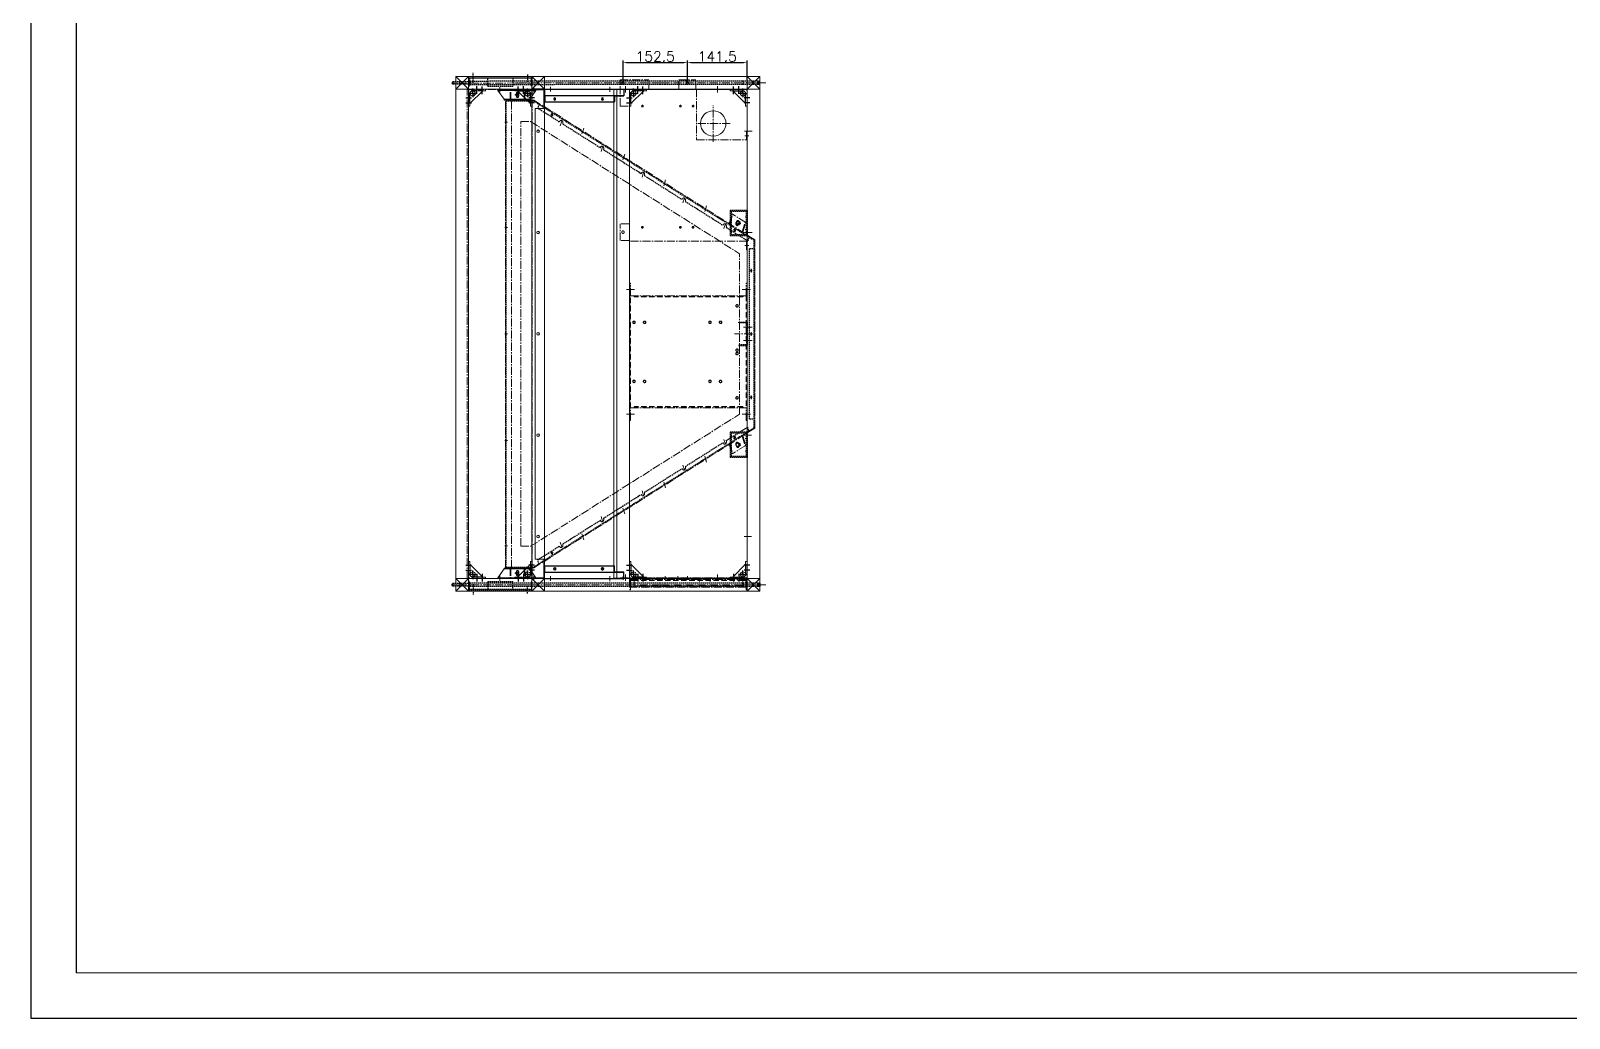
# Model space of a CAD drawing. Header units: millimetres. Extents: x -30327 to 34858, y 4015 to 75103.
# Drawn here: x -11425 to -7780, y 45675 to 48014 of the extents above; entities that cross this region are included whole.
import ezdxf

# ---------------------------------------------------------------- set-up
doc = ezdxf.new("R2010")
doc.units = ezdxf.units.MM
for name, pattern in [('ACAD_ISO02W100', [15, 12, -3]), ('CENTER2', [28.575, 19.05, -3.175, 3.175, -3.175]), ('HIDDEN2', [4.7625, 3.175, -1.5875])]:
    doc.linetypes.add(name, pattern=pattern)
for name, color, linetype, lineweight in [('A-TITLEBLOCK', 7, 'Continuous', 18), ('cen', 1, 'CENTER2', 9), ('dim', 2, 'Continuous', 9)]:
    doc.layers.add(name, color=color, linetype=linetype, lineweight=lineweight)
for name, color, linetype in [('green', 3, 'ACAD_ISO02W100'), ('hidden', 3, 'HIDDEN2'), ('magenta', 6, 'Continuous'), ('print', 30, 'Continuous'), ('red', 1, 'CENTER2'), ('yellow', 2, 'Continuous')]:
    doc.layers.add(name, color=color, linetype=linetype)
doc.styles.add('GB', font='GBENOR.SHX', dxfattribs={"bigfont": 'gbcbig.shx'})
doc.styles.get("Standard").update_dxf_attribs({"font": 'txt', "bigfont": 'gbcbig.shx'})
doc.dimstyles.new('1-4$0', dxfattribs={"dimscale": 4, "dimtxt": 6, "dimasz": 2.5, "dimexe": 1.25, "dimexo": 0.625, "dimtad": 1, "dimdsep": 46, "dimtxsty": 'Standard', "dimcen": 2.5, "dimadec": 0, "dimazin": 0, "dimtfac": 1, "dimtmove": 0, "dimatfit": 3, "dimfxl": 0, "dimarcsym": 0})

# ---------------------------------------------------------------- blocks, each defined once
blk = doc.blocks.new('DT-A2-TITLE')
for p, q in [((0, 420), (0, 0)), ((10, 410), (10, 10))]:
    blk.add_line(p, q)
at = {"layer": 'A-TITLEBLOCK', "color": 7}
for p, q in [((10, 10), (584, 10)), ((0, 0), (594, 0))]:
    blk.add_line(p, q, dxfattribs=at)
at = {"style": 'GB'}
for tag, p, height in [('#设计', (451.96, 38.52), 3.5), ('#品名', (523.32, 37.95), 3.5), ('#审核', (451.99, 28.1), 3.5), ('#图号', (526.67, 27.2), 3.5), ('#数量', (520.33, 14.51), 3.5), ('#版本', (552.92, 14.47), 3.5), ('#材料说明', (442.15, 13.59), 3)]:
    blk.add_attdef(tag, p, '', height=height, dxfattribs=at)
blk = doc.blocks.new('DDD')
for p, q in [((4725.7, 13519.5), (4695.2, 13550)), ((4725.7, 13519.5), (4695.2, 13550)), ((4720.7, 13553.5), (4715, 13547.7)), ((4720.7, 13553.5), (4715, 13547.7)), ((4729.2, 13545), (4723.5, 13539.2)), ((4729.2, 13545), (4723.5, 13539.2))]:
    blk.add_line(p, q)
blk.add_lwpolyline([(4688.7, 13553.5), (4724.2, 13553.5, -0.414214), (4729.2, 13548.5), (4729.2, 13513)], format="xyb")
blk.add_lwpolyline([(4688.7, 13553.5), (4724.2, 13553.5, -0.414214), (4729.2, 13548.5), (4729.2, 13513)], format="xyb")
for points in [[(4688.7, 13553.5), (4688.7, 13550)], [(4688.7, 13553.5), (4688.7, 13550)], [(4688.7, 13550), (4695.2, 13550)], [(4688.7, 13550), (4695.2, 13550)], [(4725.7, 13519.5), (4725.7, 13513)], [(4725.7, 13519.5), (4725.7, 13513)], [(4725.7, 13513), (4729.2, 13513)], [(4725.7, 13513), (4729.2, 13513)]]:
    blk.add_lwpolyline(points)
blk.add_circle((4719.2, 13543.5), 1.75)
blk.add_circle((4719.2, 13543.5), 1.75)
blk.add_arc((4719.2, 13543.5), 6, 135, 315)
blk.add_arc((4719.2, 13543.5), 6, 135, 315)
at = {"layer": 'green'}
for p, q in [((4695.2, 13550), (4721.7, 13550)), ((4695.2, 13550), (4721.7, 13550)), ((4721.7, 13550), (4725.7, 13546)), ((4721.7, 13550), (4725.7, 13546)), ((4725.7, 13519.5), (4725.7, 13546)), ((4725.7, 13519.5), (4725.7, 13546))]:
    blk.add_line(p, q, dxfattribs=at)
at = {"layer": 'red'}
for p, q in [((4697.2, 13542), (4697.2, 13560.2)), ((4697.2, 13542), (4697.2, 13560.2)), ((4709.2, 13542.3), (4709.2, 13560.5)), ((4709.2, 13542.3), (4709.2, 13560.5)), ((4719.2, 13543.5), (4710.8, 13543.5)), ((4719.2, 13543.5), (4710.8, 13543.5)), ((4719.2, 13543.5), (4719.2, 13555.1)), ((4719.2, 13543.5), (4719.2, 13555.1)), ((4719.2, 13543.5), (4719.2, 13534.6)), ((4719.2, 13543.5), (4727.7, 13543.5)), ((4719.2, 13543.5), (4719.2, 13534.6)), ((4719.2, 13543.5), (4727.7, 13543.5)), ((4735.9, 13533.5), (4722.4, 13533.5)), ((4735.9, 13533.5), (4722.4, 13533.5)), ((4735.9, 13521.5), (4722.4, 13521.5)), ((4735.9, 13521.5), (4722.4, 13521.5))]:
    blk.add_line(p, q, dxfattribs=at)
blk = doc.blocks.new('htrsdgstergs')
for p, q in [((3647, 65525.5), (3775, 65525.5)), ((3647, 65523.5), (3647, 65525.5)), ((3647, 65523.5), (3775, 65523.5)), ((3668, 65502.5), (3647, 65523.5)), ((3754, 65502.5), (3775, 65523.5)), ((3775, 65525.5), (3775, 65523.5)), ((3754, 65502.5), (3668, 65502.5)), ((3668, 65502.5), (3668, 65500.5)), ((3754, 65500.5), (3668, 65500.5)), ((3672, 65502.5), (3672, 65500.5)), ((3750, 65502.5), (3750, 65500.5)), ((3754, 65502.5), (3754, 65500.5))]:
    blk.add_line(p, q)
blk.add_circle((3711, 65513), 4)
at = {"layer": 'cen'}
for p, q in [((3654, 65519.2), (3654, 65531.1)), ((3768, 65519.2), (3768, 65531.1)), ((3704.6, 65513), (3717.2, 65513)), ((3711, 65507.1), (3711, 65519))]:
    blk.add_line(p, q, dxfattribs=at)
blk = doc.blocks.new('HERGRTSGSR')
for p, q in [((4666.9, 64815.6, -3.5), (4606.9, 64815.6, -3.5)), ((4606.9, 64815.6, -3.5), (4606.9, 64775.6, -3.5)), ((4666.9, 64813.1, -3.5), (4606.9, 64813.1, -3.5)), ((4609.4, 64813.1, -3.5), (4609.4, 64775.6, -3.5)), ((4664.4, 64813.1, -3.5), (4664.4, 64775.6, -3.5)), ((4666.9, 64815.6, -3.5), (4666.9, 64775.6, -3.5)), ((4666.9, 64775.6, -3.5), (4606.9, 64775.6, -3.5)), ((4664.4, 64777.4, -3.5), (4609.4, 64777.4, -3.5))]:
    blk.add_line(p, q)
at = {"extrusion": (0, -0.707107, 0.707107)}
for p, q in [((4632.9, 64796.2), (4632.9, 64792.6, -3.5)), ((4640.9, 64796.2), (4640.9, 64792.6, -3.5))]:
    blk.add_line(p, q, dxfattribs=at)
for centre, start, end in [((4636.9, 45817.8, -45817.8), 0, 180), ((4636.9, 45812.8, -45817.8), 180, 0)]:
    blk.add_arc(centre, 4, start, end, dxfattribs=at)
at = {"extrusion": (-5.26104e-14, 0.707107, 0.707107)}
blk.add_arc((-4636.9, -45819, 45814), 4, 180, 360, dxfattribs=at)
at = {"layer": 'cen'}
for p, q in [((4621.9, 64817.1, -3.5), (4621.9, 64810.7, -3.5)), ((4651.9, 64817.1, -3.5), (4651.9, 64810.7, -3.5))]:
    blk.add_line(p, q, dxfattribs=at)
blk = doc.blocks.new('HEGHER')
for p, q in [((-26.3, 44092.1), (-1.3, 44092.1)), ((-26.3, 44089.6), (-1.3, 44089.6)), ((-16.3, 44071.1), (-11.3, 44071.1)), ((-16.3, 44063.1), (-11.3, 44063.1)), ((-1.3, 44092.1), (-1.3, 44042.1)), ((-1.3, 44092.1), (-1.3, 44042.1)), ((-26.3, 44044.6), (-1.3, 44044.6)), ((-26.3, 44042.1), (-1.3, 44042.1))]:
    blk.add_line(p, q)
for centre, start, end in [((-16.3, 44067.1), 90, 270), ((-11.3, 44067.1), 270, 90)]:
    blk.add_arc(centre, 4, start, end)
blk = doc.blocks.new('GSEFREGFSEA')
for p, q in [((-1587.4, 54556.5), (-1256.4, 55296.8)), ((-1256.4, 55296.8), (-810.5, 55296.8)), ((-831.4, 55296.8), (-1235.4, 55296.8)), ((-479.4, 54556.5), (-810.5, 55296.8)), ((-1536.4, 54545.6), (-1223.3, 55245.8)), ((-1223.3, 55245.8), (-843.5, 55245.8)), ((-530.4, 54545.6), (-843.5, 55245.8)), ((-781.7, 55232.5), (-792.7, 55227.6)), ((-508, 54620.3), (-518.9, 54615.4)), ((-1587.4, 54461.9), (-1587.4, 54556.5)), ((-479.4, 54461.9), (-479.4, 54556.5)), ((-1612.4, 54526.9), (-1612.4, 54476.9)), ((-1587.4, 54526.9), (-1612.4, 54526.9)), ((-1587.4, 54524.4), (-1612.4, 54524.4)), ((-1587.4, 54461.9), (-1587.4, 54518.4)), ((-1536.4, 54512.9), (-1536.4, 54545.6)), ((-530.4, 54512.9), (-530.4, 54545.6)), ((-479.4, 54526.9), (-454.4, 54526.9)), ((-479.4, 54524.4), (-454.4, 54524.4)), ((-454.4, 54526.9), (-454.4, 54476.9)), ((-1597.4, 54505.9), (-1602.4, 54505.9)), ((-1597.4, 54497.9), (-1602.4, 54497.9)), ((-1587.4, 54461.9), (-1587.4, 54481.9)), ((-1587.4, 54481.9), (-479.4, 54481.9)), ((-1536.4, 54512.9), (-530.4, 54512.9)), ((-469.4, 54505.9), (-464.4, 54505.9)), ((-469.4, 54497.9), (-464.4, 54497.9)), ((-1587.4, 54479.4), (-1612.4, 54479.4)), ((-1587.4, 54476.9), (-1612.4, 54476.9)), ((-1587.4, 54461.9), (-479.4, 54461.9)), ((-479.4, 54479.4), (-454.4, 54479.4)), ((-479.4, 54476.9), (-454.4, 54476.9))]:
    blk.add_line(p, q)
for centre, radius, start, end in [((-1288.6, 55195.7), 6, 63.9304, 247.8803), ((-778.2, 55195.7), 6, 292.1197, 116.0696), ((-1349.7, 55058.7), 6, 65.9054, 246.0633), ((-717.2, 55058.7), 6, 293.9367, 114.0946), ((-1410.9, 54921.8), 6, 65.9054, 246.0633), ((-655.9, 54921.8), 6, 293.9367, 114.0946), ((-1472.2, 54784.8), 6, 65.9054, 246.0633), ((-594.7, 54784.8), 6, 293.9367, 114.0946), ((-1533.4, 54647.9), 6, 65.9054, 246.0633), ((-533.4, 54647.9), 6, 293.9367, 114.0946), ((-1602.4, 54501.9), 4, 90, 270), ((-1597.4, 54501.9), 4, 270, 90), ((-469.4, 54501.9), 4, 90, 270), ((-464.4, 54501.9), 4, 270, 90)]:
    blk.add_arc(centre, radius, start, end)
at = {"layer": 'cen'}
for p, q in [((-1179.5, 55284.8), (-1188.1, 55284.8)), ((-1029.5, 55284.8), (-1038.1, 55284.8)), ((-879.5, 55284.8), (-888.1, 55284.8)), ((-1282.3, 55231.2), (-1274.4, 55227.7)), ((-784.5, 55231.2), (-792.4, 55227.7)), ((-1283.2, 55193.3), (-1294.1, 55198.2)), ((-783.7, 55193.3), (-772.7, 55198.2)), ((-1323.1, 55129), (-1336.9, 55135.1)), ((-743.7, 55129), (-729.9, 55135.1)), ((-1344, 55056.2), (-1355, 55061.1)), ((-722.8, 55056.2), (-711.9, 55061.1)), ((-1384.5, 54991.9), (-1398.2, 54998)), ((-682.4, 54991.9), (-668.6, 54998)), ((-1404.9, 54919.1), (-1415.8, 54924)), ((-662, 54919.1), (-651, 54924)), ((-1445.8, 54854.8), (-1459.5, 54860.9)), ((-621.1, 54854.8), (-607.3, 54860.9)), ((-1465.7, 54782), (-1476.7, 54786.9)), ((-601.1, 54782), (-590.1, 54786.9)), ((-1507.1, 54717.7), (-1520.9, 54723.8)), ((-559.8, 54717.7), (-546, 54723.8)), ((-1526.6, 54644.9), (-1537.6, 54649.8)), ((-540.3, 54644.9), (-529.3, 54649.8)), ((-1556.1, 54619.1), (-1548.2, 54615.6)), ((-510.8, 54619.1), (-518.6, 54615.6)), ((-1535.4, 54459.3), (-1535.4, 54467.9)), ((-1285.4, 54459.3), (-1285.4, 54467.9)), ((-1033.4, 54459.3), (-1033.4, 54467.9)), ((-781.4, 54459.3), (-781.4, 54467.9)), ((-531.4, 54459.3), (-531.4, 54467.9))]:
    blk.add_line(p, q, dxfattribs=at)
at = {"layer": 'cen', "ltscale": 4}
for p, q in [((-1183.4, 55288.5), (-1183.4, 55280)), ((-1033.4, 55288.5), (-1033.4, 55280)), ((-883.4, 55288.5), (-883.4, 55280)), ((-1277.2, 55233.1), (-1280.7, 55225.2)), ((-789.6, 55233.1), (-786.1, 55225.2)), ((-1551, 54620.9), (-1554.4, 54613.1)), ((-515.9, 54620.9), (-512.4, 54613.1))]:
    blk.add_line(p, q, dxfattribs=at)
at = {"layer": 'hidden'}
for p, q in [((-1585.4, 54556.1), (-1255.1, 55294.8)), ((-1255.1, 55294.8), (-811.8, 55294.8)), ((-1235.4, 55296.8), (-1235.4, 55278.8)), ((-831.4, 55278.8), (-831.4, 55296.8)), ((-481.4, 54556.1), (-811.8, 55294.8)), ((-1286, 55201.1), (-1253.8, 55273.2)), ((-1264.7, 55278.1), (-1253.8, 55273.2)), ((-1235.4, 55278.8), (-831.4, 55278.8)), ((-802.1, 55278.1), (-813.1, 55273.2)), ((-780.8, 55201.1), (-813.1, 55273.2)), ((-1347.2, 55064.2), (-1290.9, 55190.2)), ((-719.6, 55064.2), (-775.9, 55190.2)), ((-1408.5, 54927.3), (-1352.1, 55053.2)), ((-658.4, 54927.3), (-714.7, 55053.2)), ((-1469.7, 54790.3), (-1413.4, 54916.3)), ((-597.1, 54790.3), (-653.5, 54916.3)), ((-1530.9, 54653.4), (-1474.6, 54779.4)), ((-535.9, 54653.4), (-592.2, 54779.4)), ((-1568.3, 54569.8), (-1535.8, 54642.4)), ((-498.5, 54569.8), (-531, 54642.4)), ((-1585.4, 54463.9), (-1585.4, 54556.1)), ((-1579.3, 54574.7), (-1568.3, 54569.8)), ((-487.6, 54574.7), (-498.5, 54569.8)), ((-481.4, 54463.9), (-481.4, 54556.1)), ((-1585.4, 54463.9), (-481.4, 54463.9))]:
    blk.add_line(p, q, dxfattribs=at)
at = {"layer": 'hidden', "ltscale": 4}
for p, q in [((-1537.4, 54463.9), (-1537.4, 54461.9)), ((-1536.9, 54463.9), (-1536.9, 54461.9)), ((-1533.9, 54463.9), (-1533.9, 54461.9)), ((-1533.4, 54463.9), (-1533.4, 54461.9)), ((-1287.4, 54463.9), (-1287.4, 54461.9)), ((-1286.9, 54463.9), (-1286.9, 54461.9)), ((-1283.9, 54463.9), (-1283.9, 54461.9)), ((-1283.4, 54463.9), (-1283.4, 54461.9)), ((-1035.4, 54463.9), (-1035.4, 54461.9)), ((-1034.9, 54463.9), (-1034.9, 54461.9)), ((-1031.9, 54463.9), (-1031.9, 54461.9)), ((-1031.4, 54463.9), (-1031.4, 54461.9)), ((-783.4, 54463.9), (-783.4, 54461.9)), ((-782.9, 54463.9), (-782.9, 54461.9)), ((-779.9, 54463.9), (-779.9, 54461.9)), ((-779.4, 54463.9), (-779.4, 54461.9)), ((-533.4, 54463.9), (-533.4, 54461.9)), ((-532.9, 54463.9), (-532.9, 54461.9)), ((-529.9, 54463.9), (-529.9, 54461.9)), ((-529.4, 54463.9), (-529.4, 54461.9))]:
    blk.add_line(p, q, dxfattribs=at)
for centre, radius in [((-1183.4, 55284.8), 2), ((-1183.4, 55284.8), 1.5), ((-1033.4, 55284.8), 2), ((-1033.4, 55284.8), 1.5), ((-883.4, 55284.8), 2), ((-883.4, 55284.8), 1.5), ((-1278.7, 55229.6), 2), ((-1278.7, 55229.6), 2), ((-1278.7, 55229.6), 1.5), ((-1278.7, 55229.6), 1.5), ((-788.1, 55229.6), 2), ((-788.1, 55229.6), 2), ((-788.1, 55229.6), 1.5), ((-788.1, 55229.6), 1.5), ((-1552.5, 54617.5), 2), ((-1552.5, 54617.5), 2), ((-1552.5, 54617.5), 1.5), ((-1552.5, 54617.5), 1.5), ((-514.4, 54617.5), 2), ((-514.4, 54617.5), 2), ((-514.4, 54617.5), 1.5), ((-514.4, 54617.5), 1.5)]:
    blk.add_circle(centre, radius, dxfattribs=at)
at = {"layer": 'yellow'}
blk.add_line((-769.2, 55234.9), (-772.4, 55242.2), dxfattribs=at)
at = {"xscale": -1, "rotation": 335.9053764266555}
blk.add_blockref('HEGHER', (-19298.8, 15016.6), dxfattribs=at)
at = {"rotation": 24.09462357334447}
blk.add_blockref('HEGHER', (17232, 15016.6), dxfattribs=at)
blk = doc.blocks.new('HRTHG')
for p, q in [((6432, 62235.1), (6432, 62236.1)), ((6432, 62081.1), (6432, 62235.1)), ((6433, 62235.1), (6432, 62235.1)), ((6432, 62235.1), (6432, 62233.1)), ((6433, 62235.1), (7590.5, 62235.1)), ((7590.5, 62081.1), (7590.5, 62235.1)), ((6432, 62081.1), (7590.5, 62081.1))]:
    blk.add_line(p, q)
blk = doc.blocks.new('HTRHRS')
for p, q in [((3676, 62415.6), (4001, 62415.6)), ((3676, 62413.6), (3676, 62415.6)), ((3676, 62413.6), (3706, 62413.6)), ((3706, 62137.6), (3706, 62415.6)), ((3971, 62137.6), (3971, 62415.6)), ((3971, 62413.6), (4001, 62413.6)), ((4001, 62413.6), (4001, 62415.6)), ((3676, 62139.6), (3706, 62139.6)), ((3676, 62137.6), (3676, 62139.6)), ((3676, 62137.6), (4001, 62137.6)), ((3971, 62139.6), (4001, 62139.6)), ((4001, 62137.6), (4001, 62139.6))]:
    blk.add_line(p, q)
for centre, radius in [((3768.5, 62405.6), 3), ((3768.5, 62405.6), 2.5), ((3908.5, 62405.6), 3), ((3908.5, 62405.6), 2.5), ((3768.5, 62380.6), 3), ((3768.5, 62380.6), 2.5), ((3908.5, 62380.6), 3), ((3908.5, 62380.6), 2.5), ((3768.5, 62225.6), 3), ((3768.5, 62225.6), 2.5), ((3908.5, 62225.6), 3), ((3908.5, 62225.6), 2.5), ((3768.5, 62200.6), 3), ((3768.5, 62200.6), 2.5), ((3908.5, 62200.6), 3), ((3908.5, 62200.6), 2.5), ((3729.5, 62161.6), 3), ((3729.5, 62161.6), 2.5), ((3834.5, 62161.6), 3), ((3834.5, 62161.6), 2.5), ((3842.5, 62161.6), 3), ((3842.5, 62161.6), 2.5), ((3947.5, 62161.6), 3), ((3947.5, 62161.6), 2.5)]:
    blk.add_circle(centre, radius)
at = {"layer": 'cen'}
for p, q in [((3691, 62404.2), (3691, 62425.1)), ((3986, 62404.2), (3986, 62425.1)), ((3691, 62149.1), (3691, 62128.2)), ((3986, 62149.1), (3986, 62128.2))]:
    blk.add_line(p, q, dxfattribs=at)
at = {"layer": 'hidden', "ltscale": 4}
for p, q in [((3706, 62413.6), (3971, 62413.6)), ((3708, 62405.6), (3706, 62405.6)), ((3708, 62147.6), (3708, 62405.6)), ((3969, 62147.6), (3969, 62405.6)), ((3971, 62405.6), (3969, 62405.6)), ((3708, 62147.6), (3706, 62147.6)), ((3971, 62139.6), (3706, 62139.6)), ((3971, 62147.6), (3969, 62147.6))]:
    blk.add_line(p, q, dxfattribs=at)
blk = doc.blocks.new('HTHER')
for p, q in [((4424.6, 62140.8), (4400.6, 62140.8)), ((4400.6, 62140.8), (4400.6, 62138.8)), ((4400.6, 62138.8), (4422.6, 62138.8)), ((4422.6, 62138.8), (4422.6, 62130.8)), ((4424.6, 61862.8), (4424.6, 62140.8)), ((4409.6, 61872.8), (4409.6, 62130.8)), ((4424.6, 62130.8), (4409.6, 62130.8)), ((4400.6, 61862.8), (4400.6, 61864.8)), ((4400.6, 61864.8), (4422.6, 61864.8)), ((4424.6, 61862.8), (4400.6, 61862.8)), ((4424.6, 61872.8), (4409.6, 61872.8)), ((4422.6, 61872.8), (4422.6, 61864.8))]:
    blk.add_line(p, q)
at = {"layer": 'cen'}
for p, q in [((4412.6, 62150.3), (4412.6, 62129.4)), ((4412.6, 61872.3), (4412.6, 61851.4))]:
    blk.add_line(p, q, dxfattribs=at)
at = {"layer": 'cen', "ltscale": 4}
for p, q in [((4428.4, 62130.8), (4419.8, 62130.8)), ((4428.4, 61975.8), (4419.8, 61975.8)), ((4428.4, 61950.8), (4419.8, 61950.8))]:
    blk.add_line(p, q, dxfattribs=at)
at = {"layer": 'hidden', "ltscale": 4}
blk.add_line((4422.6, 61872.8), (4422.6, 62130.8), dxfattribs=at)
blk = doc.blocks.new('HTEHGER')
for p, q in [((5021, 61960.4), (5022.5, 61960.4)), ((5021, 61681.4), (5021, 61960.4)), ((5022.5, 61982.4), (5062.5, 61982.4)), ((5022.5, 61960.4), (5022.5, 61982.4)), ((5062.5, 61960.4), (5062.5, 61982.4)), ((5062.5, 61960.4), (5341, 61960.4)), ((5341, 61982.4), (5403, 61982.4)), ((5341, 61982.4), (5341, 61960.4)), ((5403, 61982.4), (5403, 61914.4)), ((5381, 61914.4), (5381, 61842.9)), ((5381, 61914.4), (5403, 61914.4)), ((5381, 61842.9), (5403, 61842.9)), ((5403, 61842.9), (5403, 61802.9)), ((5261, 61801.4), (5261, 61681.4)), ((5381, 61801.4), (5261, 61801.4)), ((5381, 61802.9), (5403, 61802.9)), ((5381, 61802.9), (5381, 61801.4)), ((5011, 61682.9), (5001, 61682.9)), ((5021, 61682.9), (5001, 61682.9)), ((5001, 61681.4), (5001, 61682.9)), ((5281, 61681.4), (5001, 61681.4)), ((5261, 61682.9), (5281, 61682.9)), ((5281, 61681.4), (5281, 61682.9))]:
    blk.add_line(p, q)
for centre, radius in [((5042.5, 61975.4), 3), ((5396, 61975.4), 3), ((5054, 61929.4), 2), ((5054, 61929.4), 1.5), ((5341, 61929.4), 2), ((5341, 61929.4), 1.5), ((5054, 61839.4), 2), ((5054, 61809.4), 2), ((5054, 61839.4), 1.5), ((5054, 61809.4), 1.5), ((5341, 61839.4), 2), ((5341, 61809.4), 2), ((5341, 61839.4), 1.5), ((5341, 61809.4), 1.5), ((5396, 61822.9), 3)]:
    blk.add_circle(centre, radius)
at = {"layer": 'cen'}
for p, q in [((5011, 61687.2), (5011, 61677.1)), ((5271, 61687.2), (5271, 61677.1))]:
    blk.add_line(p, q, dxfattribs=at)
blk = doc.blocks.new('HTREGHER')
for p, q in [((5768.6, 61998.4), (5768.6, 61999.9)), ((5768.6, 61999.9), (5790.6, 61999.9)), ((5768.6, 61998.4), (5790.6, 61998.4)), ((5768.6, 61723.9), (5768.6, 61996.9)), ((5768.6, 61996.9), (5790.6, 61996.9)), ((5789.1, 62021.9), (5790.6, 62021.9)), ((5789.1, 62021.9), (5789.1, 61999.9)), ((5789.1, 62021.9), (5789.1, 61999.9)), ((5789.1, 61998.4), (5789.1, 61996.9)), ((5790.6, 62021.9), (5790.6, 61720.9)), ((5790.6, 61723.9), (5768.6, 61723.9)), ((5790.6, 61722.4), (5768.6, 61722.4)), ((5768.6, 61720.9), (5768.6, 61722.4)), ((5790.6, 61720.9), (5768.6, 61720.9)), ((5789.1, 61723.9), (5789.1, 61722.4))]:
    blk.add_line(p, q)
at = {"layer": 'cen', "ltscale": 4}
for p, q in [((5794.4, 62014.9), (5785.8, 62014.9)), ((5794.4, 61968.9), (5785.8, 61968.9)), ((5794.4, 61914.9), (5785.8, 61914.9)), ((5794.4, 61884.9), (5785.8, 61884.9)), ((5794.4, 61862.4), (5785.8, 61862.4))]:
    blk.add_line(p, q, dxfattribs=at)
at = {"layer": 'cen'}
blk.add_line((5774.1, 61726.1), (5774.1, 61716), dxfattribs=at)
blk = doc.blocks.new('GRTSGSERGRS')
at = {"lineweight": 15}
for p, q in [((8440.2, 58903.9), (8440.2, 58881.9)), ((8440.2, 58903.9), (9507.2, 58903.9)), ((9507.2, 58903.9), (9507.2, 58881.9)), ((8395.2, 58882.9), (8395.2, 58881.9)), ((8395.2, 58882.9), (8440.2, 58882.9)), ((8395.2, 58881.9), (9552.2, 58881.9)), ((8395.2, 58881.9), (8395.2, 58881.8)), ((8409.2, 58881.8), (8395.2, 58881.8)), ((8409.2, 58881.8), (8409.2, 58881.7)), ((8409.2, 58881.7), (9538.2, 58881.7)), ((8409.2, 58881.7), (8409.2, 58717.1)), ((9507.2, 58882.9), (9552.2, 58882.9)), ((9538.2, 58881.7), (9538.2, 58881.8)), ((9538.2, 58881.8), (9552.2, 58881.8)), ((9538.2, 58717.1), (9538.2, 58881.7)), ((9552.2, 58882.9), (9552.2, 58881.9)), ((9552.2, 58881.9), (9552.2, 58881.8)), ((8395.2, 58717.1), (8409.2, 58717.1)), ((8395.2, 58717.1), (8395.2, 58716.5)), ((8395.2, 58716.5), (8395.2, 58401.9)), ((8409.2, 58717.1), (9538.2, 58717.1)), ((9538.2, 58717.1), (9552.2, 58717.1)), ((9552.2, 58717.1), (9552.2, 58716.5)), ((9552.2, 58716.5), (9552.2, 58401.9)), ((8395.2, 58401.9), (9552.2, 58401.9))]:
    blk.add_line(p, q, dxfattribs=at)
for centre, radius in [((8493.7, 58896.9), 3), ((8733.7, 58896.9), 3), ((8973.7, 58896.9), 3), ((9213.7, 58896.9), 3), ((9453.7, 58896.9), 3), ((9472.2, 58481.9), 30)]:
    blk.add_circle(centre, radius)
at = {"layer": 'cen'}
for p, q in [((8388.5, 58689.9), (8403.8, 58689.9)), ((9545.5, 58689.9), (9560.8, 58689.9)), ((8388.5, 58471.9), (8403.8, 58471.9)), ((9545.5, 58471.9), (9560.8, 58471.9)), ((8493.7, 58409.1), (8493.7, 58391)), ((8733.7, 58409.1), (8733.7, 58391)), ((8957.7, 58408.1), (8957.7, 58390)), ((8989.7, 58408.1), (8989.7, 58390)), ((9213.7, 58408.1), (9213.7, 58390)), ((9453.7, 58408.1), (9453.7, 58390))]:
    blk.add_line(p, q, dxfattribs=at)
at = {"layer": 'cen', "lineweight": 9}
for p, q in [((9472.2, 58442.1), (9472.2, 58521.6)), ((9428.7, 58481.9), (9515.6, 58481.9))]:
    blk.add_line(p, q, dxfattribs=at)
blk = doc.blocks.new('HSRTGSERGS')
for p, q in [((11015.1, 58783.4), (11015.1, 58810.4)), ((11015.1, 58783.4), (11015.1, 58595.4)), ((11015.1, 58783.4), (11045.1, 58783.4)), ((11015.1, 58783.4), (11030.1, 58783.4)), ((11016.1, 58784.4), (11016.1, 58810.4)), ((11016.1, 58784.4), (11031.1, 58784.4)), ((11030.1, 58783.4), (11030.1, 58595.4)), ((11030.1, 58782.7), (11045.1, 58782.7)), ((11031.1, 58784.4), (11031.1, 58783.4)), ((11045.1, 58783.4), (11045.1, 58617.8)), ((11030.1, 58617.8), (11045.1, 58617.8)), ((11031.1, 58617.8), (11031.1, 58595.4)), ((11015.1, 58595.4), (11031.1, 58595.4))]:
    blk.add_line(p, q)
at = {"extrusion": (0, -0.707107, 0.707107)}
for centre in [(11038.1, 41549, -41549), (11038.1, 41469.9, -41468.2)]:
    blk.add_circle(centre, 3, dxfattribs=at)
for centre in [(11038.1, 41547.5, -41549), (11038.1, 41468.4, -41468.2)]:
    blk.add_arc(centre, 3, 14.4775, 165.5225, dxfattribs=at)
at = {"layer": 'cen'}
for p, q in [((11020.7, 58769.4), (11009.5, 58769.4)), ((11020.9, 58628.4), (11009.3, 58628.4))]:
    blk.add_line(p, q, dxfattribs=at)
blk = doc.blocks.new('HTDRHSRT')
blk.add_line((13718, 58863.7), (13663, 58863.7))
for points in [[(13690.5, 58865.2), (13664.5, 58865.2), (13664.5, 58883.2), (13663, 58883.2), (13663, 58863.7)], [(13664.5, 58868.7), (13663, 58868.7)], [(13690.5, 58865.2), (13716.5, 58865.2), (13716.5, 58883.2), (13718, 58883.2), (13718, 58863.7)], [(13718, 58868.7), (13716.5, 58868.7)]]:
    blk.add_lwpolyline(points)
at = {"layer": 'cen', "lineweight": 9}
for p, q in [((13674.5, 58872.1), (13674.5, 58860.8)), ((13706.5, 58872.1), (13706.5, 58860.8))]:
    blk.add_line(p, q, dxfattribs=at)
blk.add_lwpolyline([(13690.5, 58851.3), (13690.5, 58894)], dxfattribs=at)
at = {"layer": 'green', "lineweight": 9}
for p, q in [((13671, 58865.2), (13671, 58863.7)), ((13678, 58865.2), (13678, 58863.7)), ((13703, 58865.2), (13703, 58863.7)), ((13710, 58865.2), (13710, 58863.7))]:
    blk.add_line(p, q, dxfattribs=at)
blk = doc.blocks.new('HTWGHSRT')
for p, q in [((19023.8, 58891.7), (19063.3, 58891.7)), ((19063.3, 58883.7), (19063.3, 58891.7)), ((19063.3, 58890.7), (19064.3, 58890.7)), ((19064.3, 58891.7), (19248.3, 58891.7)), ((19064.3, 58891.7), (19064.3, 58883.7)), ((19248.3, 58891.7), (19260.2, 58891.7)), ((19260.2, 58891.7), (19709.8, 58891.4)), ((19709.8, 58891.4), (19709.8, 58883.4)), ((19709.8, 58890.4), (19750.8, 58890.4)), ((19735.8, 58890.4), (19735.8, 58884.4)), ((19750.8, 58890.4), (19750.8, 58884.4)), ((19752.3, 58888.9), (19750.8, 58890.4)), ((19023.8, 58883.7), (19063.3, 58883.7)), ((19063.3, 58884.7), (19064.3, 58884.7)), ((19064.3, 58883.7), (19248.3, 58883.7)), ((19248.3, 58883.7), (19260.2, 58883.7)), ((19260.2, 58883.7), (19709.8, 58883.4)), ((19709.8, 58884.4), (19750.8, 58884.4)), ((19750.8, 58884.4), (19752.3, 58885.9)), ((19752.3, 58888.9), (19752.3, 58885.9))]:
    blk.add_line(p, q)
blk.add_lwpolyline([(19023.8, 58883.7), (19023.8, 58891.7)])
at = {"layer": 'cen'}
for p, q in [((19009.2, 58887.7), (19248.3, 58887.7)), ((19248.3, 58887.7), (19260.2, 58887.7)), ((19260.2, 58887.7), (19752.3, 58887.4)), ((19554.8, 58887.4), (19606.1, 58887.4))]:
    blk.add_line(p, q, dxfattribs=at)
at = {"layer": 'green'}
for p, q in [((19028.8, 58890.7), (19023.8, 58890.7)), ((19028.8, 58890.7), (19028.8, 58887.7)), ((19028.8, 58889.2), (19023.8, 58889.2)), ((19028.8, 58886.2), (19023.8, 58886.2)), ((19028.8, 58884.7), (19023.8, 58884.7)), ((19028.8, 58884.7), (19028.8, 58887.7))]:
    blk.add_line(p, q, dxfattribs=at)
blk = doc.blocks.new('BHTSRBGSRT')
for p, q in [((3135.8, 58823.5), (3115.8, 58823.5)), ((3115.8, 58823.5), (3115.8, 58674.5)), ((3135.8, 58823.5), (3115.8, 58823.5)), ((3116.8, 58778.5), (3116.8, 58823.5)), ((3116.8, 58822.5), (3135.8, 58822.5)), ((3116.8, 58822.5), (3135.8, 58822.5)), ((3135.8, 58822.5), (3135.8, 58823.5)), ((3135.8, 58822.5), (3135.8, 58823.5)), ((3129.3, 58813.5), (3104.1, 58813.5)), ((3135.8, 58778.5), (3115.8, 58778.5)), ((3135.8, 58778.5), (3135.8, 58719.5)), ((3115.8, 58719.5), (3135.8, 58719.5)), ((3116.8, 58674.5), (3116.8, 58719.5)), ((3107.7, 58684.5), (3125.3, 58684.5)), ((3115.8, 58674.5), (3135.8, 58674.5)), ((3135.8, 58675.5), (3116.8, 58675.5)), ((3135.8, 58674.5), (3135.8, 58675.5))]:
    blk.add_line(p, q)
at = {"layer": 'hidden'}
blk.add_line((3116.8, 58719.5), (3116.8, 58778.5), dxfattribs=at)
blk = doc.blocks.new('*D1671')
at = {"color": 0, "lineweight": -2}
for p, q in [((-9869.3, 47893.1), (-9869.3, 47943.7)), ((-9859.3, 47938.7), (-9737.8, 47938.7)), ((-9727.8, 47889.1), (-9727.8, 47943.7))]:
    blk.add_line(p, q, dxfattribs=at)
at = {"color": 0}
for points in [[(-9859.3, 47940.3), (-9859.3, 47937), (-9869.3, 47938.7)], [(-9737.8, 47940.3), (-9737.8, 47937), (-9727.8, 47938.7)]]:
    blk.add_solid(points, dxfattribs=at)
at = {"layer": 'Defpoints', "color": 0}
for p in [(-9727.8, 47938.7), (-9869.3, 47890.6), (-9727.8, 47886.6)]:
    blk.add_point(p, dxfattribs=at)
at = {"color": 0, "insert": (-9798.5, 47953.2), "char_height": 24, "attachment_point": 5}
blk.add_mtext('141.5', dxfattribs=at)
blk = doc.blocks.new('*D1672')
at = {"color": 0, "lineweight": -2}
for p, q in [((-10021.8, 47893.1), (-10021.8, 47943.7)), ((-10011.8, 47938.7), (-9879.3, 47938.7)), ((-9869.3, 47893.1), (-9869.3, 47943.7))]:
    blk.add_line(p, q, dxfattribs=at)
at = {"color": 0}
for points in [[(-10011.8, 47940.3), (-10011.8, 47937), (-10021.8, 47938.7)], [(-9879.3, 47940.3), (-9879.3, 47937), (-9869.3, 47938.7)]]:
    blk.add_solid(points, dxfattribs=at)
at = {"layer": 'Defpoints', "color": 0}
for p in [(-9869.3, 47938.7), (-10021.8, 47890.6), (-9869.3, 47890.6)]:
    blk.add_point(p, dxfattribs=at)
at = {"color": 0, "insert": (-9945.5, 47953.2), "char_height": 24, "attachment_point": 5}
blk.add_mtext('152.5', dxfattribs=at)

msp = doc.modelspace()

# ---------------------------------------------------------------- linework, layer by layer
at = {"layer": 'dim'}
for p, q in [((-10417.7701, 47905.6111), (-10417.7701, 46686.6111)), ((-10417.7701, 47905.6111), (-9697.7701, 47905.6111)), ((-10417.7701, 47875.6111), (-10387.7701, 47905.6111)), ((-10387.7701, 47875.6111), (-10417.7701, 47905.6111)), ((-10387.7701, 47905.6111), (-10387.7701, 46686.6111)), ((-10237.7701, 47905.6111), (-10237.7701, 46686.6111)), ((-10237.7701, 47875.6111), (-10207.7701, 47905.6111)), ((-10207.7701, 47875.6111), (-10237.7701, 47905.6111)), ((-10207.7701, 47905.6111), (-10207.7701, 46686.6111)), ((-9727.7701, 47905.6111), (-9727.7701, 46686.6111)), ((-9727.7701, 47875.6111), (-9697.7701, 47905.6111)), ((-9697.7701, 47875.6111), (-9727.7701, 47905.6111)), ((-9697.7701, 47905.6111), (-9697.7701, 46686.6111)), ((-10417.7701, 47875.6111), (-9697.7701, 47875.6111)), ((-10036.7652, 47875.6111), (-10036.7652, 46716.6111)), ((-10006.7652, 47875.6111), (-10006.7652, 46716.6111)), ((-10417.7701, 46716.6111), (-9697.7701, 46716.6111)), ((-10417.7701, 46686.6111), (-10387.7701, 46716.6111)), ((-10417.7701, 46716.6111), (-10387.7701, 46686.6111)), ((-10417.7701, 46686.6111), (-9697.7701, 46686.6111)), ((-10237.7701, 46686.6111), (-10207.7701, 46716.6111)), ((-10237.7701, 46716.6111), (-10207.7701, 46686.6111)), ((-9727.7701, 46686.6111), (-9697.7701, 46716.6111)), ((-9727.7701, 46716.6111), (-9697.7701, 46686.6111))]:
    msp.add_line(p, q, dxfattribs=at)
at = {"layer": 'print'}
msp.add_lwpolyline([(-11424.6499, 45675.2683), (-5037.9619, 45675.2683), (-5037.9619, 50191.1083), (-11424.6499, 50191.1083)], close=True, dxfattribs=at)
msp.add_lwpolyline([(-11424.6499, 45675.2683), (-5037.9619, 45675.2683), (-5037.9619, 50191.1083), (-11424.6499, 50191.1083)], close=True, dxfattribs=at)

# ---------------------------------------------------------------- block references
at = {"xscale": 10.752, "yscale": 10.752, "zscale": 10.752}
msp.add_blockref('DT-A2-TITLE', (-11424.6499, 45675.2683), dxfattribs=at)
at = {"layer": 'cen', "rotation": 90}
for name, p in [('HTEHGER', (51953.593, 42494.5675)), ('HRTHG', (51844.1439, 40284.7833)), ('HTRHRS', (52409.8787, 43415.081)), ('HTREGHER', (51993.1101, 40928.0021)), ('HTHER', (52135.0783, 42289.5301))]:
    msp.add_blockref(name, p, dxfattribs=at)
at = {"layer": 'cen', "extrusion": (-0.707107, 4.32978e-17, 0.707107), "xscale": -1}
msp.add_blockref('GSEFREGFSEA', (-48329.3994, -62133.4186, 6894.8222), dxfattribs=at)
at = {"layer": 'dim', "xscale": -1}
for p in [(-5658.5399, 34322.1276), (-5277.535, 34322.1276)]:
    msp.add_blockref('DDD', p, dxfattribs=at)
at = {"layer": 'dim', "extrusion": (-0.707107, 0, 0.707107), "rotation": 90}
msp.add_blockref('htrsdgstergs', (17650.5774, -10975.2872, 7264.2622), dxfattribs=at)
at = {"layer": 'dim'}
for p in [(-14967.0002, 34322.1276), (-14457.0002, 34322.1276)]:
    msp.add_blockref('DDD', p, dxfattribs=at)
for name, p, rotation in [('GRTSGSERGRS', (48673.9475, 38322.4501), 90), ('DDD', (-5658.5399, 60270.0946), 180), ('DDD', (-5277.535, 60270.0946), 180)]:
    msp.add_blockref(name, p, dxfattribs=dict(at, rotation=rotation))
at = {"layer": 'dim', "xscale": -1, "rotation": 180}
for p in [(-14967.0002, 60270.0946), (-14457.0002, 60270.0946)]:
    msp.add_blockref('DDD', p, dxfattribs=at)
at = {"layer": 'dim', "extrusion": (-0.707107, 0, 0.707107), "xscale": -1, "rotation": 270}
msp.add_blockref('htrsdgstergs', (-112242.1402, -11003.7872, 7235.7622), dxfattribs=at)
at = {"layer": 'hidden', "xscale": -1}
msp.add_blockref('HTWGHSRT', (9325.9482, -10997.0948), dxfattribs=at)
for name, p, rotation in [('BHTSRBGSRT', (48436.7622, 51018.437), 90), ('HERGRTSGSR', (-74543.3693, 42921.6928, 3.5355), 270), ('HERGRTSGSR', (-74543.3693, 42396.6928, 3.5355), 270)]:
    msp.add_blockref(name, p, dxfattribs=dict(at, rotation=rotation))
at = {"layer": 'hidden'}
for name, p, rotation in [('HTDRHSRT', (49135.931, 33605.6416), 90), ('HTWGHSRT', (9325.9482, 105589.3169), 180), ('BHTSRBGSRT', (48436.7622, 43573.7852), 90)]:
    msp.add_blockref(name, p, dxfattribs=dict(at, rotation=rotation))
at = {"layer": 'magenta', "xscale": -1, "rotation": 90}
msp.add_blockref('HSRTGSERGS', (48575.6364, 58890.6953), dxfattribs=at)
at = {"layer": 'magenta', "rotation": 90}
msp.add_blockref('HSRTGSERGS', (48575.6364, 35701.5269), dxfattribs=at)

# ---------------------------------------------------------------- dimensions: what is measured, and where the dimension line sits
for base, p1, p2, picture, middle in [((-9869.2652, 47938.6825), (-10021.7652, 47890.6111), (-9869.2652, 47890.6111), '*D1672', (-9945.5152, 47953.1825)), ((-9727.7701, 47938.6825), (-9869.2652, 47890.6111), (-9727.7701, 47886.6111), '*D1671', (-9798.5176, 47953.1825))]:
    dim = msp.add_linear_dim(base=base, p1=p1, p2=p2, dimstyle='1-4$0')
    dim.commit()
    dim.dimension.update_dxf_attribs({"geometry": picture, "text_midpoint": middle})

doc.saveas('drawing.dxf')
